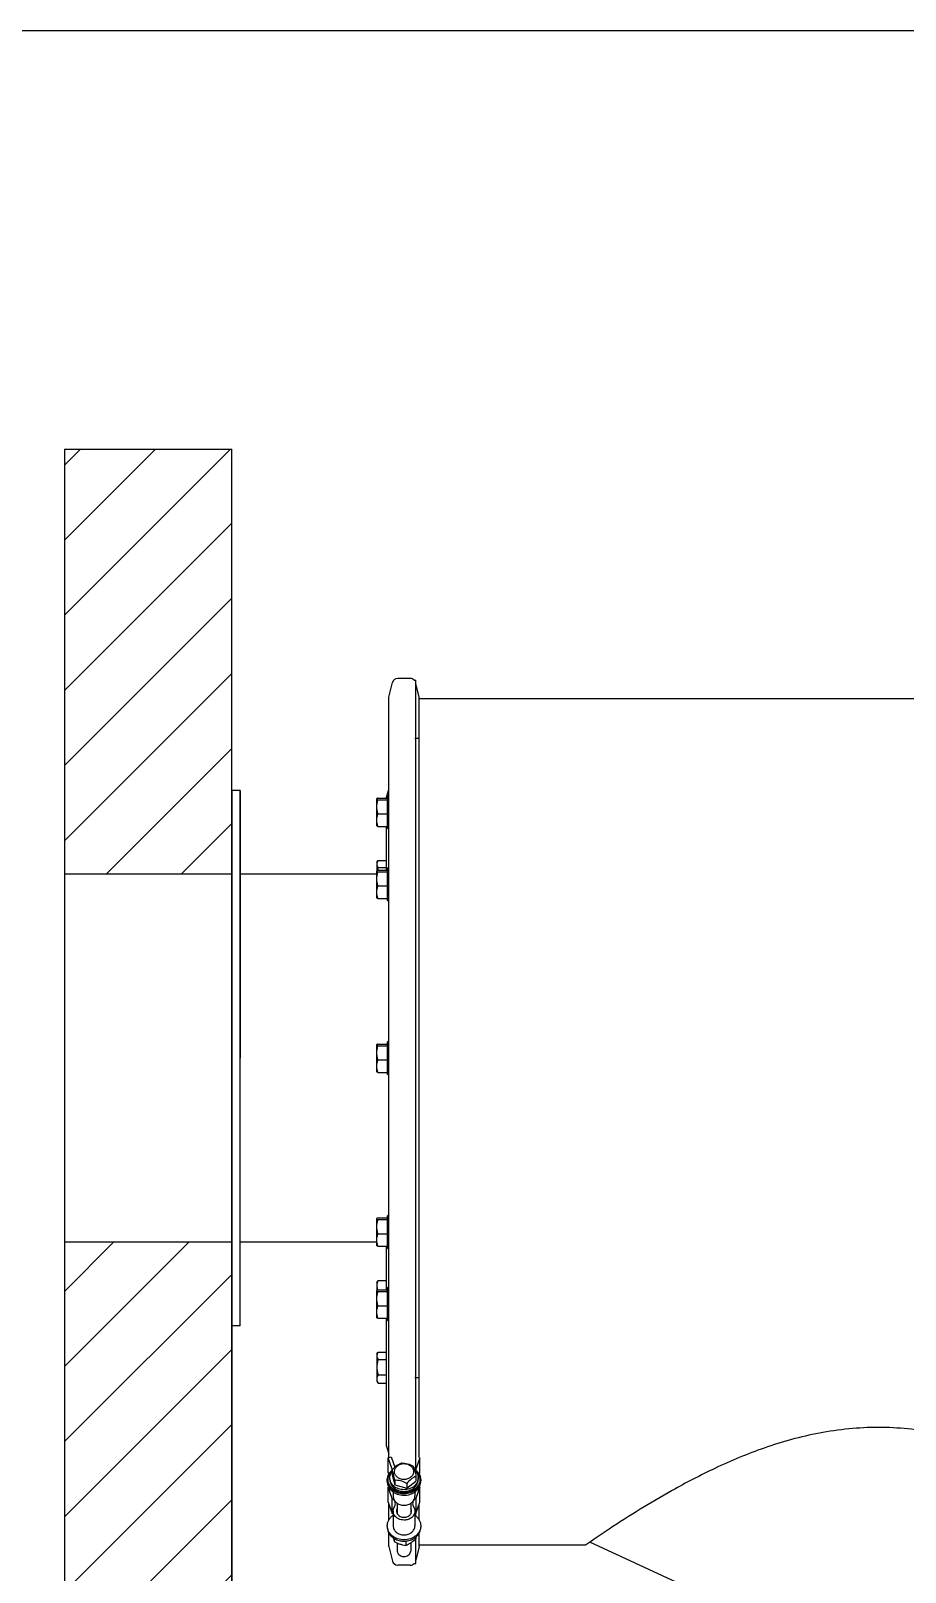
# Model space of a CAD drawing. Header units: millimetres. Extents: x 14017 to 18361, y 6223 to 10695.
# Drawn here: x 17316 to 17839, y 9774 to 10695 of the extents above; entities that cross this region are included whole.
import ezdxf

# ---------------------------------------------------------------- set-up
doc = ezdxf.new("R2010")
doc.units = ezdxf.units.MM
doc.header["$LTSCALE"] = 384.175
doc.layers.get('0').update_dxf_attribs({"linetype": 'CONTINUOUS'})

msp = doc.modelspace()

# ---------------------------------------------------------------- hatches: boundary and pattern name
h = msp.add_hatch()
h.set_pattern_fill('ANSI31', color=256, scale=10)
h.set_pattern_definition([(45, (12648.91, 6152.246), (-22.45064, 22.45064), [])])
h.paths.add_polyline_path([(17336.23173, 10190.93502), (17336.23173, 10445.00949), (17436.23173, 10445.00949), (17436.23173, 10240.93502), (17436.23173, 10190.93502)])
h.paths.add_polyline_path([(17436.23173, 10079.29268), (17336.23173, 10079.29268), (17336.23173, 9970.93502), (17436.23173, 9970.93502)])
h.paths.add_polyline_path([(17436.23173, 10079.29268), (17336.23173, 10079.29268), (17336.23173, 9970.93502), (17336.23173, 8001.69523), (17436.23173, 8001.69523), (17436.23173, 9882.93502), (17436.23173, 9920.93502), (17436.23173, 9970.93502)])

# ---------------------------------------------------------------- linework, layer by layer
for p, q in [((18361.37363, 10695.00949), (14016.56809, 10695.00949)), ((17336.23173, 10445.00949), (17336.23173, 8001.69523)), ((17336.23173, 10445.00949), (17436.23173, 10445.00949)), ((17436.23173, 8001.69523), (17436.23173, 10445.00949)), ((17436.23173, 9920.93502), (17436.23173, 10240.93502)), ((17441.23173, 10240.93502), (17441.23173, 10080.93502)), ((17436.23173, 10190.93502), (17336.23173, 10190.93502)), ((17482.03173, 10190.93502), (17441.23173, 10190.93502)), ((17441.23173, 9920.93502), (17441.23173, 10165.93502)), ((17436.23173, 9970.93502), (17336.23173, 9970.93502)), ((17488.78293, 9970.93502), (17441.23173, 9970.93502)), ((17436.23173, 9882.93502), (17436.23173, 8001.69523))]:
    msp.add_line(p, q)
at = {"linetype": 'Continuous'}
for p, q in [((17530.18043, 10296.82677), (17532.37531, 10305.51851)), ((17542.98554, 10307.93502), (17535.47792, 10307.93502)), ((17545.25043, 10306.93502), (17546.23173, 10306.93502)), ((17546.23173, 9834.75455), (17546.23173, 10306.93502)), ((17548.28303, 10296.82677), (17546.23173, 10304.94992)), ((17530.18043, 9842.26379), (17530.18043, 10296.82677)), ((17548.28303, 9842.26379), (17548.28303, 10296.82677)), ((17548.28303, 10295.93502), (18043.18043, 10295.93502)), ((17548.28303, 10271.93502), (17546.23173, 10271.93502)), ((17436.23173, 10240.93502), (17436.23173, 9882.93502)), ((17441.23173, 10240.93502), (17436.23173, 10240.93502)), ((17441.23173, 10240.93502), (17436.23173, 10240.93502)), ((17441.23173, 9920.93502), (17441.23173, 10240.93502)), ((17441.23173, 9920.93502), (17441.23173, 10240.93502)), ((17522.85869, 10235.98178), (17522.83173, 10235.88854)), ((17522.83173, 10235.93502), (17522.83173, 10219.93502)), ((17523.54626, 10236.38573), (17529.23173, 10236.38573)), ((17528.73997, 10236.87358), (17530.18043, 10241.58512)), ((17528.73997, 10236.38573), (17528.73997, 10236.87358)), ((17529.73173, 10237.93502), (17529.23173, 10237.43502)), ((17529.23173, 10237.43502), (17529.23173, 10218.43502)), ((17529.73173, 10237.93502), (17529.73173, 10217.93502)), ((17529.73173, 10237.93502), (17530.18043, 10237.93502)), ((17523.54626, 10235.39135), (17529.23173, 10235.39135)), ((17523.54626, 10226.94065), (17529.23173, 10226.94065)), ((17522.83173, 10219.93502), (17522.85873, 10219.88827)), ((17523.54626, 10219.48432), (17529.23173, 10219.48432)), ((17528.73997, 10193.33043), (17528.73997, 10219.48432)), ((17529.73173, 10217.93502), (17529.23173, 10218.43502)), ((17529.73173, 10217.93502), (17530.18043, 10217.93502)), ((17523.03173, 10197.93502), (17523.62367, 10198.9603)), ((17523.74626, 10199.16436), (17523.62373, 10198.96029)), ((17523.74626, 10199.16436), (17528.73997, 10199.16436)), ((17522.83173, 10190.93502), (17441.23173, 10190.93502)), ((17522.85869, 10192.92648), (17522.83173, 10192.83324)), ((17522.83173, 10192.87972), (17522.83173, 10176.87972)), ((17523.03173, 10197.93502), (17523.03173, 10193.08775)), ((17523.54626, 10193.33043), (17529.23173, 10193.33043)), ((17523.54626, 10192.33605), (17529.23173, 10192.33605)), ((17523.74626, 10194.88808), (17528.73997, 10194.88808)), ((17529.73173, 10194.87972), (17529.23173, 10194.37972)), ((17529.23173, 10194.37972), (17529.23173, 10175.37972)), ((17529.73173, 10194.87972), (17529.73173, 10174.87972)), ((17529.73173, 10194.87972), (17530.18043, 10194.87972)), ((17523.54626, 10183.88534), (17529.23173, 10183.88534)), ((17522.83173, 10176.87972), (17522.85873, 10176.83296)), ((17523.54626, 10176.42902), (17529.23173, 10176.42902)), ((17529.73173, 10174.87972), (17529.23173, 10175.37972)), ((17529.73173, 10174.87972), (17530.18043, 10174.87972)), ((17522.85869, 10088.98178), (17522.83173, 10088.88854)), ((17522.83173, 10088.93502), (17522.83173, 10072.93502)), ((17523.54626, 10089.38573), (17529.23173, 10089.38573)), ((17523.54626, 10088.39135), (17529.23173, 10088.39135)), ((17529.73173, 10090.93502), (17529.23173, 10090.43502)), ((17529.23173, 10090.43502), (17529.23173, 10071.43502)), ((17529.73173, 10090.93502), (17529.73173, 10070.93502)), ((17529.73173, 10090.93502), (17530.18043, 10090.93502)), ((17523.54626, 10079.94065), (17529.23173, 10079.94065)), ((17522.83173, 10072.93502), (17522.85873, 10072.88827)), ((17523.54626, 10072.48432), (17529.23173, 10072.48432)), ((17529.73173, 10070.93502), (17529.23173, 10071.43502)), ((17529.73173, 10070.93502), (17530.18043, 10070.93502)), ((17529.73173, 9986.99033), (17529.23173, 9986.49033)), ((17529.73173, 9986.99033), (17529.73173, 9966.99033)), ((17529.73173, 9986.99033), (17530.18043, 9986.99033)), ((17522.85869, 9985.03708), (17522.83173, 9984.94384)), ((17522.83173, 9984.99033), (17522.83173, 9968.99033)), ((17523.54626, 9985.44103), (17529.23173, 9985.44103)), ((17523.54626, 9984.44665), (17529.23173, 9984.44665)), ((17529.23173, 9986.49033), (17529.23173, 9967.49033)), ((17522.83173, 9970.93502), (17441.23173, 9970.93502)), ((17522.83173, 9968.99033), (17522.85873, 9968.94357)), ((17523.54626, 9975.99595), (17529.23173, 9975.99595)), ((17523.54626, 9968.53962), (17529.23173, 9968.53962)), ((17528.73997, 9942.38573), (17528.73997, 9968.53962)), ((17529.73173, 9966.99033), (17529.23173, 9967.49033)), ((17529.73173, 9966.99033), (17530.18043, 9966.99033)), ((17522.85869, 9941.98178), (17522.83173, 9941.88854)), ((17522.83173, 9941.93502), (17522.83173, 9925.93502)), ((17523.03173, 9946.99033), (17523.25386, 9947.37507)), ((17523.03173, 9946.99033), (17523.03173, 9942.14305)), ((17523.54626, 9942.38573), (17529.23173, 9942.38573)), ((17523.54626, 9941.39135), (17529.23173, 9941.39135)), ((17523.74626, 9948.00631), (17528.73997, 9948.00631)), ((17529.73173, 9943.93502), (17529.23173, 9943.43502)), ((17529.23173, 9943.43502), (17529.23173, 9924.43502)), ((17529.73173, 9943.93502), (17529.73173, 9923.93502)), ((17529.73173, 9943.93502), (17530.18043, 9943.93502)), ((17523.54626, 9932.94065), (17529.23173, 9932.94065)), ((17522.83173, 9925.93502), (17522.85873, 9925.88827)), ((17523.54626, 9925.48432), (17529.23173, 9925.48432)), ((17528.73997, 9848.99647), (17528.73997, 9925.48432)), ((17529.73173, 9923.93502), (17529.23173, 9924.43502)), ((17529.73173, 9923.93502), (17530.18043, 9923.93502)), ((17441.23173, 9920.93502), (17436.23173, 9920.93502)), ((17441.23173, 9920.93502), (17436.23173, 9920.93502)), ((17523.03173, 9903.93502), (17523.62367, 9904.9603)), ((17523.03173, 9903.93502), (17523.03173, 9887.93502)), ((17523.74626, 9905.16436), (17523.62373, 9904.96029)), ((17523.74626, 9905.16436), (17528.73997, 9905.16436)), ((17523.74626, 9900.88808), (17528.73997, 9900.88808)), ((17523.03173, 9887.93502), (17523.62367, 9886.90975)), ((17523.74626, 9886.70569), (17523.62373, 9886.90976)), ((17523.74626, 9891.65875), (17528.73997, 9891.65875)), ((17523.74626, 9886.70569), (17528.73997, 9886.70569)), ((17548.28303, 9889.93502), (17546.23173, 9889.93502)), ((17528.73997, 9848.99647), (17530.18043, 9844.28493)), ((17529.72173, 9842.15038), (17531.64173, 9842.62512)), ((17529.72173, 9833.29518), (17529.72173, 9842.15038)), ((17532.18484, 9835.37904), (17529.72173, 9842.15038)), ((17531.64173, 9842.62512), (17533.84701, 9836.56258)), ((17548.74173, 9842.15038), (17546.27862, 9835.37904)), ((17548.74173, 9833.29518), (17548.74173, 9842.15038)), ((17529.72173, 9833.29518), (17530.11676, 9832.20919)), ((17532.06987, 9834.73629), (17532.06987, 9831.97625)), ((17532.06987, 9831.97625), (17533.69415, 9825.86953)), ((17532.18484, 9834.86244), (17532.18484, 9835.37904)), ((17546.27862, 9835.37904), (17546.27862, 9834.71954)), ((17546.3936, 9830.97276), (17546.3936, 9828.21272)), ((17548.34492, 9832.20432), (17548.74173, 9833.29518)), ((17529.23173, 9828.82155), (17529.24319, 9829.22011)), ((17529.23173, 9827.99137), (17529.23173, 9828.82155)), ((17529.72173, 9824.43998), (17530.15262, 9824.54652)), ((17529.72173, 9815.58478), (17529.72173, 9824.43998)), ((17532.18484, 9817.66864), (17529.72173, 9824.43998)), ((17530.73173, 9829.09827), (17530.73173, 9830.09448)), ((17532.73173, 9821.68505), (17532.73173, 9819.13617)), ((17533.69415, 9828.62957), (17533.69415, 9825.86953)), ((17533.69415, 9825.86953), (17540.85602, 9823.98777)), ((17540.85602, 9823.98777), (17546.3936, 9828.21272)), ((17540.85602, 9826.74781), (17540.85602, 9823.98777)), ((17545.73173, 9821.66572), (17545.73173, 9819.13617)), ((17548.74173, 9824.43998), (17546.27862, 9817.66864)), ((17547.73173, 9829.09827), (17547.73173, 9830.09448)), ((17548.31727, 9824.54493), (17548.74173, 9824.43998)), ((17548.74173, 9815.58478), (17548.74173, 9824.43998)), ((17549.23173, 9828.82155), (17549.22027, 9828.42298)), ((17549.22027, 9827.59281), (17549.23173, 9827.99005)), ((17549.23173, 9827.99137), (17549.23173, 9828.82155)), ((17529.72173, 9815.58478), (17532.18484, 9808.81344)), ((17530.18043, 9804.92701), (17530.18043, 9814.32377)), ((17532.18484, 9808.81344), (17532.18484, 9817.66864)), ((17535.23173, 9814.88131), (17535.23173, 9808.5929)), ((17543.23173, 9814.88123), (17543.23173, 9808.58001)), ((17546.27862, 9817.66864), (17546.27862, 9808.81344)), ((17546.27862, 9808.81344), (17548.74173, 9815.58478)), ((17548.28303, 9804.92677), (17548.28303, 9814.32377)), ((17532.73173, 9810.28098), (17532.73173, 9801.42578)), ((17545.73173, 9810.28098), (17545.73173, 9801.42578)), ((17546.23173, 9807.35049), (17546.23173, 9808.81344)), ((17529.23173, 9801.42578), (17529.23173, 9800.5956)), ((17530.18043, 9789.04328), (17530.18043, 9797.09447)), ((17533.34981, 9793.88265), (17533.34981, 9791.99743)), ((17546.2103, 9794.6542), (17546.2103, 9793.57945)), ((17546.23173, 9778.93502), (17546.23173, 9794.67088)), ((17548.28303, 9789.04328), (17548.28303, 9797.09447)), ((17549.23173, 9801.42578), (17549.23173, 9800.5956)), ((17530.18043, 9789.04328), (17532.37531, 9780.35154)), ((17535.23173, 9791.13048), (17535.23173, 9786.37194)), ((17540.32838, 9792.31878), (17540.32838, 9789.69636)), ((17543.23173, 9791.29263), (17543.23173, 9786.37194)), ((17548.28303, 9789.04328), (17546.23173, 9780.92013)), ((17647.73173, 9789.93502), (17548.28303, 9789.93502)), ((17720.73173, 9758.93502), (17650.33308, 9791.72344)), ((17542.98554, 9777.93502), (17535.47792, 9777.93502)), ((17545.25043, 9778.93502), (17546.23173, 9778.93502))]:
    msp.add_line(p, q, dxfattribs=at)
for centre, radius, start, end in [((17535.47792, 10304.73502), 3.2, 90, 165.8276623), ((17542.98554, 10304.73502), 3.2, 44.15357631, 90), ((17546.23173, 10273.93502), 2, 255.05904595, 270), ((17546.23173, 9887.93502), 2, 90, 104.94095405), ((17529.94571, 9831.54346), 4.44133, 55.15949028, 59.72450834), ((17538.05066, 9822.96158), 16.0058, 90.61097516, 91.58677707), ((17548.49049, 9831.58673), 4.39021, 120.25291719, 127.55797247), ((17536.19287, 9828.82239), 6.96112, 180.0069102, 186.76342209), ((17529.42316, 9806.08397), 23.61577, 61.04520171, 61.7982182), ((17548.54993, 9813.77988), 4.50348, 120.28792206, 121.02052374), ((17540.19214, 9810.44455), 3.57432, 326.71837117, 328.49450156), ((17539.21565, 9804.10617), 11.83853, 260.29977742, 263.07240656), ((17539.2215, 9802.33348), 10.08979, 261.82064012, 262.76530222), ((17539.22168, 9804.15355), 11.8863, 263.0710733, 263.87292997), ((17539.23129, 9802.42392), 10.18075, 262.77472094, 270.00249467), ((17539.23161, 9804.25545), 11.98867, 263.87773463, 276.12215395), ((17539.23217, 9802.42393), 10.18075, 269.9975269, 277.22514488), ((17539.24179, 9804.15347), 11.88622, 276.12695666, 276.93497698), ((17539.24197, 9802.33346), 10.08977, 277.2345819, 278.18650952), ((17539.24786, 9804.10589), 11.83825, 276.93363598, 279.71162592), ((17535.47792, 9781.13502), 3.2, 194.1723377, 270), ((17542.98554, 9781.13502), 3.2, 270, 315.84642369)]:
    msp.add_arc(centre, radius, start, end, dxfattribs=at)
for points, knots in [([(17522.83173, 10235.88854), (17522.83173, 10235.783), (17523.01104, 10235.63204), (17523.26475, 10235.50265), (17523.44642, 10235.42858), (17523.54626, 10235.39135)], [0, 0, 0, 0, 0.354008973, 0.642590939, 1, 1, 1, 1]), ([(17523.54626, 10236.38573), (17523.39328, 10236.32868), (17523.18444, 10236.24398), (17522.95753, 10236.09868), (17522.88152, 10236.02128), (17522.85874, 10235.98178)], [0, 0, 0, 0, 0.606582032, 0.830596481, 1, 1, 1, 1]), ([(17523.54626, 10235.39135), (17523.3302, 10234.70664), (17522.96887, 10233.31584), (17522.83173, 10231.88074), (17522.83173, 10231.166)], [0, 0, 0, 0, 0.501131947, 1, 1, 1, 1]), ([(17522.83173, 10231.166), (17522.83173, 10230.45125), (17522.96888, 10229.01616), (17523.3302, 10227.62535), (17523.54626, 10226.94065)], [0, 0, 0, 0, 0.498868153, 1, 1, 1, 1]), ([(17523.54626, 10226.94065), (17523.33116, 10226.33918), (17522.97017, 10225.11657), (17522.83173, 10223.84385), (17522.83173, 10223.21248)], [0, 0, 0, 0, 0.502915936, 1, 1, 1, 1]), ([(17522.83173, 10223.21248), (17522.83173, 10222.58112), (17522.97018, 10221.3084), (17523.33116, 10220.08579), (17523.54626, 10219.48432)], [0, 0, 0, 0, 0.497084224, 1, 1, 1, 1]), ([(17523.54626, 10219.48432), (17523.39328, 10219.54137), (17523.18444, 10219.62607), (17522.95753, 10219.77137), (17522.88152, 10219.84877), (17522.85874, 10219.88827)], [0, 0, 0, 0, 0.606582032, 0.830596481, 1, 1, 1, 1]), ([(17523.62367, 10198.9603), (17523.44834, 10198.65664), (17523.15166, 10198.03856), (17523.03173, 10197.35577), (17523.03173, 10197.02622)], [0, 0, 0, 0, 0.51550332, 1, 1, 1, 1]), ([(17522.83173, 10192.83324), (17522.83173, 10192.7277), (17523.01104, 10192.57674), (17523.26475, 10192.44735), (17523.44642, 10192.37328), (17523.54626, 10192.33605)], [0, 0, 0, 0, 0.354008973, 0.642590939, 1, 1, 1, 1]), ([(17523.54626, 10192.33605), (17523.3302, 10191.65134), (17522.96887, 10190.26054), (17522.83173, 10188.82544), (17522.83173, 10188.1107)], [0, 0, 0, 0, 0.501131947, 1, 1, 1, 1]), ([(17523.54626, 10193.33043), (17523.39328, 10193.27338), (17523.18444, 10193.18867), (17522.95753, 10193.04338), (17522.88152, 10192.96598), (17522.85874, 10192.92648)], [0, 0, 0, 0, 0.606582032, 0.830596481, 1, 1, 1, 1]), ([(17523.03173, 10197.02622), (17523.03173, 10196.66033), (17523.18173, 10195.89856), (17523.53826, 10195.22163), (17523.74626, 10194.88808)], [0, 0, 0, 0, 0.482086755, 1, 1, 1, 1]), ([(17522.83173, 10188.1107), (17522.83173, 10187.39595), (17522.96888, 10185.96086), (17523.3302, 10184.57005), (17523.54626, 10183.88534)], [0, 0, 0, 0, 0.498868153, 1, 1, 1, 1]), ([(17523.54626, 10183.88534), (17523.33116, 10183.28388), (17522.97017, 10182.06126), (17522.83173, 10180.78855), (17522.83173, 10180.15718)], [0, 0, 0, 0, 0.502915936, 1, 1, 1, 1]), ([(17522.83173, 10180.15718), (17522.83173, 10179.52581), (17522.97018, 10178.2531), (17523.33116, 10177.03048), (17523.54626, 10176.42902)], [0, 0, 0, 0, 0.497084224, 1, 1, 1, 1]), ([(17523.54626, 10176.42902), (17523.39328, 10176.48606), (17523.18444, 10176.57077), (17522.95753, 10176.71607), (17522.88152, 10176.79347), (17522.85874, 10176.83296)], [0, 0, 0, 0, 0.606582032, 0.830596481, 1, 1, 1, 1]), ([(17522.83173, 10088.88854), (17522.83173, 10088.783), (17523.01104, 10088.63204), (17523.26475, 10088.50265), (17523.44642, 10088.42858), (17523.54626, 10088.39135)], [0, 0, 0, 0, 0.354008973, 0.642590939, 1, 1, 1, 1]), ([(17523.54626, 10088.39135), (17523.3302, 10087.70664), (17522.96887, 10086.31584), (17522.83173, 10084.88074), (17522.83173, 10084.166)], [0, 0, 0, 0, 0.501131947, 1, 1, 1, 1]), ([(17523.54626, 10089.38573), (17523.39328, 10089.32868), (17523.18444, 10089.24398), (17522.95753, 10089.09868), (17522.88152, 10089.02128), (17522.85874, 10088.98178)], [0, 0, 0, 0, 0.606582032, 0.830596481, 1, 1, 1, 1]), ([(17522.83173, 10084.166), (17522.83173, 10083.45125), (17522.96888, 10082.01616), (17523.3302, 10080.62535), (17523.54626, 10079.94065)], [0, 0, 0, 0, 0.498868153, 1, 1, 1, 1]), ([(17523.54626, 10079.94065), (17523.33116, 10079.33918), (17522.97017, 10078.11657), (17522.83173, 10076.84385), (17522.83173, 10076.21248)], [0, 0, 0, 0, 0.502915936, 1, 1, 1, 1]), ([(17522.83173, 10076.21248), (17522.83173, 10075.58112), (17522.97018, 10074.3084), (17523.33116, 10073.08579), (17523.54626, 10072.48432)], [0, 0, 0, 0, 0.497084224, 1, 1, 1, 1]), ([(17523.54626, 10072.48432), (17523.39328, 10072.54137), (17523.18444, 10072.62607), (17522.95753, 10072.77137), (17522.88152, 10072.84877), (17522.85874, 10072.88827)], [0, 0, 0, 0, 0.606582032, 0.830596481, 1, 1, 1, 1]), ([(17522.83173, 9984.94384), (17522.83173, 9984.8383), (17523.01104, 9984.68734), (17523.26475, 9984.55795), (17523.44642, 9984.48388), (17523.54626, 9984.44665)], [0, 0, 0, 0, 0.354008973, 0.642590939, 1, 1, 1, 1]), ([(17523.54626, 9984.44665), (17523.3302, 9983.76195), (17522.96887, 9982.37114), (17522.83173, 9980.93605), (17522.83173, 9980.2213)], [0, 0, 0, 0, 0.501131947, 1, 1, 1, 1]), ([(17522.83173, 9980.2213), (17522.83173, 9979.50656), (17522.96888, 9978.07146), (17523.3302, 9976.68066), (17523.54626, 9975.99595)], [0, 0, 0, 0, 0.498868153, 1, 1, 1, 1]), ([(17523.54626, 9985.44103), (17523.39328, 9985.38399), (17523.18444, 9985.29928), (17522.95753, 9985.15398), (17522.88152, 9985.07658), (17522.85874, 9985.03708)], [0, 0, 0, 0, 0.606582032, 0.830596481, 1, 1, 1, 1]), ([(17523.54626, 9975.99595), (17523.33116, 9975.39448), (17522.97017, 9974.17187), (17522.83173, 9972.89915), (17522.83173, 9972.26779)], [0, 0, 0, 0, 0.502915936, 1, 1, 1, 1]), ([(17522.83173, 9972.26779), (17522.83173, 9971.63642), (17522.97018, 9970.3637), (17523.33116, 9969.14109), (17523.54626, 9968.53962)], [0, 0, 0, 0, 0.497084224, 1, 1, 1, 1]), ([(17523.54626, 9968.53962), (17523.39328, 9968.59667), (17523.18444, 9968.68137), (17522.95753, 9968.82667), (17522.88152, 9968.90407), (17522.85874, 9968.94357)], [0, 0, 0, 0, 0.606582032, 0.830596481, 1, 1, 1, 1]), ([(17522.83173, 9941.88854), (17522.83173, 9941.783), (17523.01104, 9941.63204), (17523.26475, 9941.50265), (17523.44642, 9941.42858), (17523.54626, 9941.39135)], [0, 0, 0, 0, 0.354008973, 0.642590939, 1, 1, 1, 1]), ([(17523.54626, 9941.39135), (17523.3302, 9940.70664), (17522.96887, 9939.31584), (17522.83173, 9937.88074), (17522.83173, 9937.166)], [0, 0, 0, 0, 0.501131947, 1, 1, 1, 1]), ([(17523.54626, 9942.38573), (17523.39328, 9942.32868), (17523.18444, 9942.24398), (17522.95753, 9942.09868), (17522.88152, 9942.02128), (17522.85874, 9941.98178)], [0, 0, 0, 0, 0.606582032, 0.830596481, 1, 1, 1, 1]), ([(17523.74626, 9948.00631), (17523.53287, 9947.50618), (17523.17264, 9946.48872), (17523.03173, 9945.41176), (17523.03173, 9944.8814)], [0, 0, 0, 0, 0.50623446, 1, 1, 1, 1]), ([(17523.03173, 9944.8814), (17523.03173, 9944.6699), (17523.07439, 9943.81561), (17523.28718, 9942.97588), (17523.50431, 9942.3711)], [0, 0, 0, 0, 0.247636796, 1, 1, 1, 1]), ([(17523.25386, 9947.37507), (17523.28527, 9947.42947), (17523.42888, 9947.6552), (17523.60437, 9947.85913), (17523.74626, 9948.00631)], [0, 0, 0, 0, 0.235045376, 1, 1, 1, 1]), ([(17522.83173, 9937.166), (17522.83173, 9936.45125), (17522.96888, 9935.01616), (17523.3302, 9933.62535), (17523.54626, 9932.94065)], [0, 0, 0, 0, 0.498868153, 1, 1, 1, 1]), ([(17523.54626, 9932.94065), (17523.33116, 9932.33918), (17522.97017, 9931.11657), (17522.83173, 9929.84385), (17522.83173, 9929.21248)], [0, 0, 0, 0, 0.502915936, 1, 1, 1, 1]), ([(17522.83173, 9929.21248), (17522.83173, 9928.58112), (17522.97018, 9927.3084), (17523.33116, 9926.08579), (17523.54626, 9925.48432)], [0, 0, 0, 0, 0.497084224, 1, 1, 1, 1]), ([(17523.54626, 9925.48432), (17523.39328, 9925.54137), (17523.18444, 9925.62607), (17522.95753, 9925.77137), (17522.88152, 9925.84877), (17522.85874, 9925.88827)], [0, 0, 0, 0, 0.606582032, 0.830596481, 1, 1, 1, 1]), ([(17523.62367, 9904.9603), (17523.44834, 9904.65664), (17523.15166, 9904.03856), (17523.03173, 9903.35577), (17523.03173, 9903.02622)], [0, 0, 0, 0, 0.51550332, 1, 1, 1, 1]), ([(17523.03173, 9903.02622), (17523.03173, 9902.66033), (17523.18173, 9901.89856), (17523.53826, 9901.22163), (17523.74626, 9900.88808)], [0, 0, 0, 0, 0.482086755, 1, 1, 1, 1]), ([(17523.74626, 9900.88808), (17523.52964, 9900.13834), (17523.16812, 9898.61622), (17523.03173, 9897.05351), (17523.03173, 9896.27341)], [0, 0, 0, 0, 0.500103375, 1, 1, 1, 1]), ([(17523.03173, 9896.27341), (17523.03173, 9895.49332), (17523.16813, 9893.93061), (17523.52964, 9892.40849), (17523.74626, 9891.65875)], [0, 0, 0, 0, 0.499896689, 1, 1, 1, 1]), ([(17523.74626, 9891.65875), (17523.53588, 9891.26798), (17523.17744, 9890.47327), (17523.03173, 9889.60436), (17523.03173, 9889.18222)], [0, 0, 0, 0, 0.512508243, 1, 1, 1, 1]), ([(17523.03173, 9889.18222), (17523.03173, 9888.76008), (17523.17745, 9887.89116), (17523.53588, 9887.09645), (17523.74626, 9886.70569)], [0, 0, 0, 0, 0.487492238, 1, 1, 1, 1]), ([(17822.73173, 9860.22213), (17810.92592, 9860.22213), (17787.69142, 9857.91633), (17755.01356, 9848.8038), (17725.80692, 9836.57527), (17694.77844, 9820.40601), (17669.26104, 9804.58864), (17652.38218, 9793.14862), (17647.73173, 9789.93502)], [0, 0, 0, 0, 0.185044077, 0.363347231, 0.529906182, 0.68045848, 0.911370222, 1, 1, 1, 1]), ([(17997.73173, 9789.93502), (17993.08349, 9793.147), (17976.20882, 9804.58412), (17950.69638, 9820.3995), (17919.66995, 9836.56835), (17890.46217, 9848.79939), (17857.77974, 9857.91504), (17834.54056, 9860.22213), (17822.73173, 9860.22213)], [0, 0, 0, 0, 0.088586995, 0.319461871, 0.470011767, 0.636579262, 0.814908507, 1, 1, 1, 1]), ([(17529.24319, 9829.22011), (17529.27207, 9829.72226), (17529.44175, 9830.732), (17530.01698, 9832.17234), (17530.89226, 9833.49984), (17531.6441, 9834.269), (17532.05608, 9834.6225)], [0, 0, 0, 0, 0.241460053, 0.487062673, 0.739398139, 1, 1, 1, 1]), ([(17529.74262, 9829.47691), (17529.76797, 9829.91775), (17529.90955, 9830.80362), (17530.54441, 9832.51584), (17531.3932, 9833.64874), (17532.06335, 9834.29056)], [0, 0, 0, 0, 0.242930767, 0.489506748, 1, 1, 1, 1]), ([(17530.73173, 9830.09448), (17530.73173, 9830.76279), (17530.96864, 9832.13035), (17531.63817, 9833.34131), (17532.05648, 9833.88987)], [0, 0, 0, 0, 0.492068382, 1, 1, 1, 1]), ([(17532.06987, 9834.73629), (17532.91597, 9835.69936), (17534.21765, 9837.04026), (17536.1802, 9838.33745), (17537.14773, 9838.78302), (17537.60744, 9838.96124)], [0, 0, 0, 0, 0.547056304, 0.78959489, 1, 1, 1, 1]), ([(17533.69415, 9828.62957), (17533.45407, 9829.83939), (17533.02074, 9831.90368), (17532.39713, 9833.92462), (17532.06987, 9834.73629)], [0, 0, 0, 0, 0.584950335, 1, 1, 1, 1]), ([(17540.27645, 9829.19367), (17539.54432, 9829.07992), (17538.04981, 9829.09351), (17535.98762, 9829.8115), (17534.3773, 9831.14404), (17533.48661, 9832.93414), (17533.51561, 9834.89893), (17534.45749, 9836.66782), (17536.1008, 9837.96647), (17537.47051, 9838.41088), (17538.18701, 9838.52221)], [0, 0, 0, 0, 0.13611347, 0.268955756, 0.393943464, 0.51071535, 0.624084032, 0.741264536, 0.866791508, 1, 1, 1, 1]), ([(17537.87999, 9838.96647), (17539.04214, 9838.97854), (17541.4717, 9838.70011), (17543.68243, 9837.68043), (17544.76931, 9837.07948)], [0, 0, 0, 0, 0.483417211, 1, 1, 1, 1]), ([(17538.18701, 9838.52221), (17538.91915, 9838.63597), (17540.41366, 9838.62238), (17542.47584, 9837.90438), (17544.08616, 9836.57184), (17544.97685, 9834.78174), (17544.94786, 9832.81696), (17544.00597, 9831.04807), (17542.36267, 9829.74942), (17540.99295, 9829.305), (17540.27645, 9829.19367)], [0, 0, 0, 0, 0.13611347, 0.268955756, 0.393943464, 0.51071535, 0.624084032, 0.741264536, 0.866791508, 1, 1, 1, 1]), ([(17546.3936, 9830.97276), (17545.93388, 9830.79454), (17544.96635, 9830.34895), (17543.00378, 9829.05178), (17541.70211, 9827.71087), (17540.85602, 9826.74781)], [0, 0, 0, 0, 0.21040543, 0.452949467, 1, 1, 1, 1]), ([(17544.76931, 9837.07948), (17545.09657, 9836.2678), (17545.72018, 9834.24686), (17546.15351, 9832.18257), (17546.3936, 9830.97276)], [0, 0, 0, 0, 0.41505561, 1, 1, 1, 1]), ([(17545.34656, 9835.41179), (17545.93534, 9835.03283), (17547.01542, 9834.16557), (17548.26778, 9832.55641), (17549.05276, 9830.74398), (17549.23169, 9829.45561), (17549.23172, 9828.82155)], [0, 0, 0, 0, 0.263859294, 0.51697312, 0.761064679, 1, 1, 1, 1]), ([(17545.46458, 9835.0696), (17545.99216, 9834.68759), (17546.95098, 9833.8256), (17548.02873, 9832.26083), (17548.65941, 9830.52668), (17548.755, 9829.31339), (17548.72085, 9828.71964)], [0, 0, 0, 0, 0.263038294, 0.515571662, 0.759828207, 1, 1, 1, 1]), ([(17545.51963, 9834.85812), (17545.86502, 9834.54185), (17546.4902, 9833.85562), (17547.19732, 9832.67879), (17547.63331, 9831.41071), (17547.73173, 9830.53013), (17547.73173, 9830.09448)], [0, 0, 0, 0, 0.26026903, 0.512277634, 0.757882683, 1, 1, 1, 1]), ([(17529.23175, 9827.9927), (17529.23167, 9827.45554), (17529.35886, 9826.36871), (17529.92182, 9824.81035), (17530.83324, 9823.37507), (17532.48511, 9821.67339), (17535.22429, 9820.13595), (17538.99139, 9819.46211), (17542.79059, 9819.98786), (17545.60801, 9821.41244), (17547.35412, 9823.04425), (17548.34664, 9824.44028), (17548.99882, 9825.97311), (17549.18935, 9827.05523), (17549.22027, 9827.59281)], [0, 0, 0, 0, 0.056832317, 0.114556018, 0.173908017, 0.2353316, 0.364001676, 0.498575088, 0.633526019, 0.763154339, 0.825122366, 0.884960149, 0.943028928, 1, 1, 1, 1]), ([(17549.22027, 9828.42298), (17549.19034, 9827.90259), (17549.01006, 9826.8556), (17548.39587, 9825.36745), (17547.46074, 9824.00387), (17545.81209, 9822.39387), (17543.1362, 9820.94425), (17539.48509, 9820.30495), (17535.80202, 9820.79272), (17533.04848, 9822.12636), (17531.30621, 9823.66304), (17530.29001, 9824.9844), (17529.5863, 9826.4436), (17529.34181, 9827.4831), (17529.28019, 9828.00258)], [0, 0, 0, 0, 0.056776402, 0.114587908, 0.174074869, 0.235598809, 0.364239354, 0.498460426, 0.633066533, 0.762695046, 0.82479265, 0.884806949, 0.943020465, 1, 1, 1, 1]), ([(17548.72085, 9828.71964), (17548.69102, 9828.20104), (17548.5052, 9827.15686), (17547.86779, 9825.68027), (17546.89801, 9824.33954), (17545.1938, 9822.78027), (17542.45211, 9821.44046), (17538.77653, 9820.99628), (17535.16343, 9821.72492), (17532.57426, 9823.28106), (17531.05352, 9824.97272), (17530.24129, 9826.38694), (17529.7768, 9827.90977), (17529.71291, 9828.96043), (17529.74262, 9829.47691)], [0, 0, 0, 0, 0.057062587, 0.115253843, 0.175260018, 0.237441062, 0.367535636, 0.502808181, 0.637315228, 0.765479767, 0.826577385, 0.885632709, 0.943170477, 1, 1, 1, 1]), ([(17539.23173, 9823.01498), (17538.13268, 9823.01498), (17536.47906, 9823.28242), (17534.50098, 9824.15839), (17533.20368, 9825.03878), (17532.13518, 9826.11533), (17531.33716, 9827.3491), (17530.84349, 9828.69255), (17530.73173, 9829.63088), (17530.73173, 9830.09448)], [0, 0, 0, 0, 0.269583517, 0.401105244, 0.528671961, 0.651814325, 0.770723231, 0.886284963, 1, 1, 1, 1]), ([(17530.73173, 9829.09827), (17530.73173, 9828.63467), (17530.8435, 9827.69633), (17531.33712, 9826.35291), (17532.13534, 9825.11904), (17533.57994, 9823.66302), (17535.96763, 9822.36634), (17539.23173, 9821.8412), (17542.49583, 9822.36634), (17544.88352, 9823.66301), (17546.32812, 9825.11903), (17547.12634, 9826.3529), (17547.61996, 9827.69633), (17547.73173, 9828.63467), (17547.73173, 9829.09827)], [0, 0, 0, 0, 0.056917893, 0.114759654, 0.17427692, 0.235913433, 0.36506571, 0.500000167, 0.634934271, 0.764086206, 0.825722625, 0.88523997, 0.943081908, 1, 1, 1, 1]), ([(17540.58346, 9826.89628), (17539.48816, 9827.48323), (17537.26383, 9828.4505), (17534.84261, 9828.66107), (17533.69415, 9828.62957)], [0, 0, 0, 0, 0.519603133, 1, 1, 1, 1]), ([(17547.73173, 9830.09448), (17547.73173, 9829.63088), (17547.61997, 9828.69255), (17547.1263, 9827.3491), (17546.32828, 9826.11533), (17545.25978, 9825.03878), (17543.96248, 9824.15839), (17541.9844, 9823.28242), (17540.33078, 9823.01498), (17539.23173, 9823.01498)], [0, 0, 0, 0, 0.113715035, 0.229276766, 0.34818567, 0.471328035, 0.598894752, 0.73041648, 1, 1, 1, 1]), ([(17534.07131, 9814.64792), (17534.07129, 9814.94306), (17533.983, 9815.54395), (17533.46563, 9816.67903), (17532.73554, 9817.34699), (17532.18484, 9817.66864)], [0, 0, 0, 0, 0.23897104, 0.483620826, 1, 1, 1, 1]), ([(17532.73174, 9819.13586), (17532.73177, 9818.78136), (17532.8175, 9818.06376), (17533.32577, 9816.6775), (17534.5841, 9815.15234), (17536.73298, 9813.99025), (17538.39132, 9813.72244), (17539.23173, 9813.72244)], [0, 0, 0, 0, 0.113980953, 0.229818596, 0.471139234, 0.729781543, 1, 1, 1, 1]), ([(17532.73174, 9810.28098), (17532.73174, 9810.73275), (17532.87203, 9811.65296), (17533.27409, 9812.49047), (17533.52837, 9812.87787)], [0, 0, 0, 0, 0.493649335, 1, 1, 1, 1]), ([(17533.52837, 9812.87787), (17533.70169, 9813.14193), (17533.97573, 9813.71278), (17534.07133, 9814.34), (17534.07131, 9814.64792)], [0, 0, 0, 0, 0.506359575, 1, 1, 1, 1]), ([(17535.2235, 9811.98463), (17535.06587, 9811.72731), (17534.81783, 9811.17573), (17534.73177, 9810.57612), (17534.73174, 9810.28121)], [0, 0, 0, 0, 0.505743196, 1, 1, 1, 1]), ([(17539.23173, 9813.72244), (17540.07215, 9813.72244), (17541.73049, 9813.99025), (17543.87937, 9815.15234), (17545.13769, 9816.67751), (17545.64596, 9818.06376), (17545.73169, 9818.78136), (17545.73173, 9819.13586)], [0, 0, 0, 0, 0.270218463, 0.528861305, 0.77018202, 0.886019344, 1, 1, 1, 1]), ([(17543.73173, 9810.28098), (17543.73173, 9810.57605), (17543.6456, 9811.17599), (17543.39734, 9811.72785), (17543.23957, 9811.98527)], [0, 0, 0, 0, 0.494259046, 1, 1, 1, 1]), ([(17544.39215, 9814.64792), (17544.39213, 9814.34), (17544.48774, 9813.71278), (17544.76177, 9813.14193), (17544.93509, 9812.87787)], [0, 0, 0, 0, 0.493640419, 1, 1, 1, 1]), ([(17546.22908, 9817.63928), (17545.69123, 9817.31584), (17544.98044, 9816.6513), (17544.47787, 9815.53083), (17544.39218, 9814.93883), (17544.39215, 9814.64792)], [0, 0, 0, 0, 0.51606511, 0.760798963, 1, 1, 1, 1]), ([(17544.93509, 9812.87787), (17545.18941, 9812.49042), (17545.59149, 9811.65281), (17545.73177, 9810.73248), (17545.73173, 9810.28066)], [0, 0, 0, 0, 0.506358137, 1, 1, 1, 1]), ([(17529.23175, 9801.42578), (17529.23175, 9802.02445), (17529.39081, 9803.23897), (17530.09073, 9804.96029), (17531.2133, 9806.51041), (17532.18877, 9807.36738), (17532.72265, 9807.74865)], [0, 0, 0, 0, 0.239858564, 0.48437889, 0.737149056, 1, 1, 1, 1]), ([(17532.18484, 9808.81344), (17532.2332, 9808.7852), (17532.42261, 9808.6698), (17532.60341, 9808.54019), (17532.73217, 9808.43576)], [0, 0, 0, 0, 0.252485754, 1, 1, 1, 1]), ([(17533.52837, 9807.68408), (17533.27409, 9808.07148), (17532.87203, 9808.90899), (17532.73174, 9809.8292), (17532.73174, 9810.28098)], [0, 0, 0, 0, 0.506350665, 1, 1, 1, 1]), ([(17539.23173, 9804.86724), (17538.09816, 9804.86724), (17536.38366, 9805.24228), (17534.53119, 9806.44878), (17533.81233, 9807.25146), (17533.52837, 9807.68408)], [0, 0, 0, 0, 0.516658077, 0.764139569, 1, 1, 1, 1]), ([(17534.73174, 9810.28121), (17534.7317, 9809.988), (17534.8167, 9809.39201), (17535.06177, 9808.84316), (17535.21763, 9808.58695)], [0, 0, 0, 0, 0.494367426, 1, 1, 1, 1]), ([(17535.21763, 9808.58695), (17535.40828, 9808.27355), (17535.90267, 9807.68918), (17537.20406, 9806.80763), (17538.42508, 9806.533), (17539.23173, 9806.533)], [0, 0, 0, 0, 0.235295629, 0.482599194, 1, 1, 1, 1]), ([(17545.73173, 9810.28066), (17545.73169, 9809.92616), (17545.64596, 9809.20856), (17545.13769, 9807.8223), (17543.87937, 9806.29714), (17541.73048, 9805.13505), (17540.07215, 9804.86724), (17539.23173, 9804.86724)], [0, 0, 0, 0, 0.113980953, 0.229818596, 0.471139234, 0.729781543, 1, 1, 1, 1]), ([(17539.23173, 9806.533), (17540.01651, 9806.533), (17541.20347, 9806.79265), (17542.48595, 9807.62792), (17542.98362, 9808.18362), (17543.18021, 9808.48313)], [0, 0, 0, 0, 0.516658077, 0.764139569, 1, 1, 1, 1]), ([(17543.23957, 9808.57668), (17543.39734, 9808.8341), (17543.6456, 9809.38596), (17543.73173, 9809.9859), (17543.73173, 9810.28098)], [0, 0, 0, 0, 0.505740954, 1, 1, 1, 1]), ([(17545.73129, 9808.43575), (17545.86005, 9808.54019), (17546.04085, 9808.6698), (17546.23027, 9808.7852), (17546.27862, 9808.81344)], [0, 0, 0, 0, 0.747514249, 1, 1, 1, 1]), ([(17545.74108, 9807.74846), (17546.27493, 9807.36718), (17547.25033, 9806.51022), (17548.37281, 9804.96014), (17549.07267, 9803.23888), (17549.23172, 9802.02441), (17549.23172, 9801.42577)], [0, 0, 0, 0, 0.262850194, 0.515620143, 0.760140964, 1, 1, 1, 1]), ([(17539.23173, 9793.09695), (17537.93873, 9793.09695), (17535.9933, 9793.41159), (17533.66614, 9794.44214), (17532.13991, 9795.4779), (17530.88284, 9796.74441), (17529.94401, 9798.19593), (17529.36321, 9799.77646), (17529.23174, 9800.88038), (17529.23175, 9801.42578)], [0, 0, 0, 0, 0.269583331, 0.401104908, 0.528671836, 0.65181428, 0.770723088, 0.886287299, 1, 1, 1, 1]), ([(17529.23174, 9800.5956), (17529.23174, 9800.12056), (17529.33097, 9799.1617), (17529.77143, 9797.77265), (17530.48942, 9796.46854), (17531.8027, 9794.8738), (17534.0256, 9793.29452), (17536.12549, 9792.62418), (17537.22093, 9792.43689)], [0, 0, 0, 0, 0.115216886, 0.231872512, 0.351191907, 0.474024259, 0.730457327, 1, 1, 1, 1]), ([(17532.73174, 9801.42546), (17532.73177, 9801.07097), (17532.8175, 9800.35336), (17533.32577, 9798.96711), (17534.5841, 9797.44194), (17536.73298, 9796.27985), (17538.39132, 9796.01204), (17539.23173, 9796.01204)], [0, 0, 0, 0, 0.113980953, 0.229818596, 0.471139234, 0.729781543, 1, 1, 1, 1]), ([(17532.91595, 9794.13777), (17532.9518, 9793.94497), (17533.08778, 9793.2298), (17533.23554, 9792.51688), (17533.34981, 9791.99743)], [0, 0, 0, 0, 0.269383335, 1, 1, 1, 1]), ([(17549.23172, 9801.42577), (17549.23172, 9800.88037), (17549.10025, 9799.77645), (17548.51945, 9798.19593), (17547.58062, 9796.74441), (17546.32356, 9795.47791), (17544.79733, 9794.44214), (17542.47017, 9793.41159), (17540.52473, 9793.09695), (17539.23173, 9793.09695)], [0, 0, 0, 0, 0.113712571, 0.22927645, 0.348184973, 0.471327159, 0.598893902, 0.73041568, 1, 1, 1, 1]), ([(17539.23173, 9796.01204), (17540.07215, 9796.01204), (17541.73049, 9796.27985), (17543.87937, 9797.44194), (17545.13769, 9798.96711), (17545.64596, 9800.35337), (17545.73169, 9801.07097), (17545.73173, 9801.42546)], [0, 0, 0, 0, 0.270218463, 0.528861305, 0.77018202, 0.886019344, 1, 1, 1, 1]), ([(17541.24484, 9792.43729), (17542.34004, 9792.62476), (17544.43939, 9793.29534), (17546.66163, 9794.87463), (17547.97448, 9796.4692), (17548.69222, 9797.77313), (17549.13253, 9799.16195), (17549.23172, 9800.12064), (17549.23172, 9800.5956)], [0, 0, 0, 0, 0.269541353, 0.525972298, 0.648804358, 0.768124327, 0.884781305, 1, 1, 1, 1]), ([(17543.26934, 9791.3166), (17543.52134, 9791.48296), (17544.53965, 9792.18665), (17545.50243, 9792.96782), (17546.2103, 9793.57945)], [0, 0, 0, 0, 0.244016505, 1, 1, 1, 1]), ([(17533.34981, 9791.99743), (17533.63357, 9791.85511), (17534.7692, 9791.30297), (17535.94118, 9790.82166), (17536.8391, 9790.52559)], [0, 0, 0, 0, 0.25135851, 1, 1, 1, 1]), ([(17535.23174, 9786.37194), (17535.23179, 9785.88351), (17535.51691, 9784.85822), (17536.64749, 9783.69172), (17538.22077, 9783.03979), (17539.39188, 9783.00782), (17539.96528, 9783.09691)], [0, 0, 0, 0, 0.226953581, 0.469417141, 0.730363122, 1, 1, 1, 1]), ([(17536.8391, 9790.52559), (17537.41893, 9790.33439), (17538.57305, 9790.01157), (17539.7496, 9789.78775), (17540.32838, 9789.69636)], [0, 0, 0, 0, 0.510275416, 1, 1, 1, 1]), ([(17539.96528, 9783.09691), (17540.82452, 9783.23041), (17542.0872, 9783.80511), (17543.05914, 9785.18897), (17543.23176, 9785.98647), (17543.23172, 9786.37194)], [0, 0, 0, 0, 0.524354872, 0.767550692, 1, 1, 1, 1]), ([(17540.32838, 9789.69636), (17540.82132, 9789.92129), (17541.82587, 9790.41924), (17542.78673, 9790.99799), (17543.26934, 9791.3166)], [0, 0, 0, 0, 0.483728248, 1, 1, 1, 1])]:
    msp.add_open_spline(points, degree=3, knots=knots, dxfattribs=at)
msp.add_open_spline([(17523.74626, 10194.88808), (17523.59021, 10194.34799), (17523.45293, 10193.80183), (17523.34176, 10193.25074)], degree=3, dxfattribs=at)

doc.saveas('drawing.dxf')
